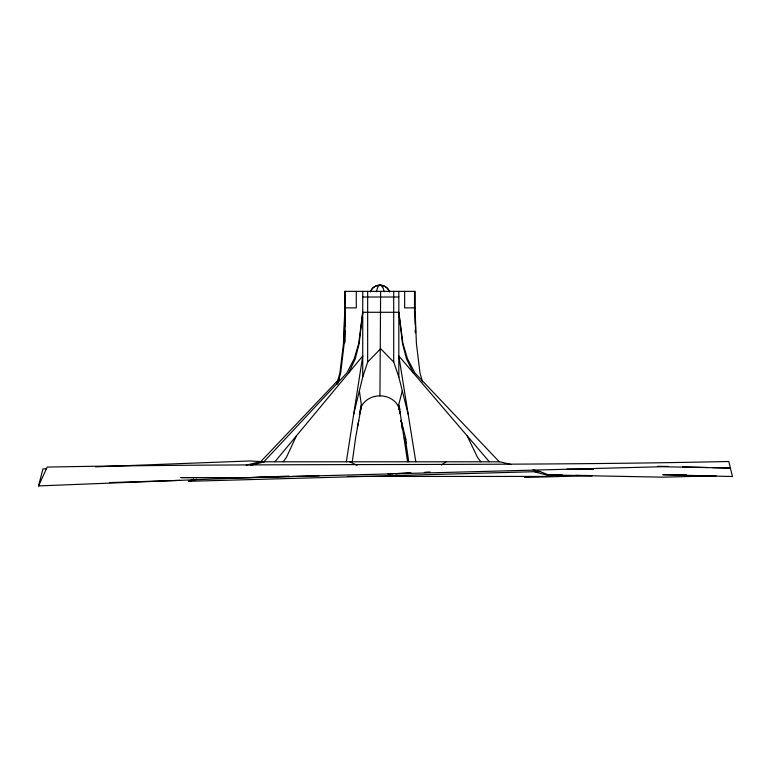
<?xml version="1.0" encoding="UTF-8"?>
<svg xmlns="http://www.w3.org/2000/svg" width="771" height="771" viewBox="0 0 771 771"><rect width="100%" height="100%" fill="white"/><g stroke="black" fill="none" stroke-linecap="round" stroke-linejoin="round"><path stroke-width="1.16" d="M344.097 343.5L344.704 312.284L343.48 343.5L339.886 373.01L336.744 384.103M344.782 342.305L345.013 330.296M345.09 326.692L345.369 312.284L344.184 343.5L340.686 373.01L337.631 384.103M379.939 395.957L380.623 291.361M499.29 461.79L414.971 373.01L407.493 358.804L402.915 343.5L398.829 312.284L362.736 312.284L359.161 343.5L355.296 358.804L348.617 373.01M352.27 461.79L355.614 437.822L361.483 405.565M362.736 312.284L358.708 343.5L354.188 358.804L346.844 373.01L263.865 461.79M358.794 420.378L357.252 427.944M346.333 461.79L362.736 356.009L274.881 461.79M376.315 291.804L378.012 286.446L379.958 285.087C384.122 285.145 388.237 287.785 389.557 291.804M402.298 390.839L398.347 406.134L400.371 414.287L407.618 461.79M361.059 406.712L359.411 414.287M353.696 414.287L362.736 376.98L367.661 362.033L367.661 291.361M360.365 409.411L361.445 405.026M359.508 414.287L361.532 406.134L359.382 390.839M268.684 476.873L38.55 485.913L42.935 468.893L46.52 468.749M370.6 291.804C373.048 283.082 386.869 283.082 389.316 291.804M370.359 291.804C371.786 287.573 376.691 284.277 381.125 285.434L383.158 288.065L384.17 291.804M296.392 435.885L286.417 457.357L283.13 461.79M38.55 485.913L47.185 467.072C274.38 462.725 501.622 466.513 728.807 461.492L732.45 476.536L662.79 474.705L686.537 474.936M260.588 461.79L339.24 378.985M367.661 362.033L380.623 348.704L393.711 362.033L398.829 376.98L408.177 414.287M441.407 465.048L446.101 461.79M347.75 476.43L552.287 476.43L540.028 471.544L188.664 481.306L193.714 479.09M378.792 285.434L380.97 285.434M188.664 481.306L196.817 479.205M250.421 465.395L264.405 461.79M246.132 465.164L260.049 461.79L499.839 461.79L511.318 464.576M388.372 473.972L393.162 473.77M395.562 473.673L411.145 473.037M424.329 472.488L430.324 472.247M388.015 473.876L390.377 473.78M395.118 473.596L410.509 472.989M424.725 472.421L429.466 472.238M95.546 466.84L249.717 460.971L260.396 461.53M277.02 476.545L288.923 476.083M109.761 482.569L179.826 480.362M319.329 475.784L250.006 477.586L180.828 477.586L249.64 477.615L661.759 466.725L730.272 468.064L712.423 467.602M524.559 477.442L592.138 475.688M716.037 475.794L663.185 477.172L547.169 474.926M657.682 466.301L668.409 466.455M362.736 297.008L398.829 297.008M345.369 307.87L356.279 307.87L356.279 291.361M415.183 307.87L404.65 307.87L404.65 291.361M566.955 469.144L593.333 469.462L581.459 469.144M549.386 474.811L562.445 475.061M575.513 475.312L592.138 475.63M682.682 466.831L707.672 467.477M533.137 469.876L540.028 471.544M534.891 471.948L552.287 476.43M349.697 461.79L357.108 465.318M398.347 406.134C390.762 392.429 369.126 392.429 361.532 406.134L361.3 405.565M489.363 461.79L398.829 356.009L415.81 461.79M480.873 461.79L477.48 457.357L467.187 435.885M413.372 373.01L406.49 358.804L402.51 343.5L398.829 312.284M404.264 437.822L406.596 443.267M402.317 429.033L401.093 420.378L406.115 440M422.508 381.886L419.993 373.01L416.407 343.5L415.183 312.284L415.579 332.696M398.8 405.026L400.033 409.411M398.713 406.124L399.513 409.411M398.578 405.565L400.477 414.287L398.395 405.565M401.093 420.378L402.857 429.033M405.199 437.822L408.775 461.79M415.203 330.296L415.29 332.696M415.183 324.292L415.183 291.361L344.704 291.361L344.704 342.305M414.509 291.361L414.509 312.862M398.829 291.361L398.829 376.98M393.711 291.361L393.711 362.033M362.736 291.361L362.736 376.98M345.369 291.361L345.369 324.292"/></g></svg>
